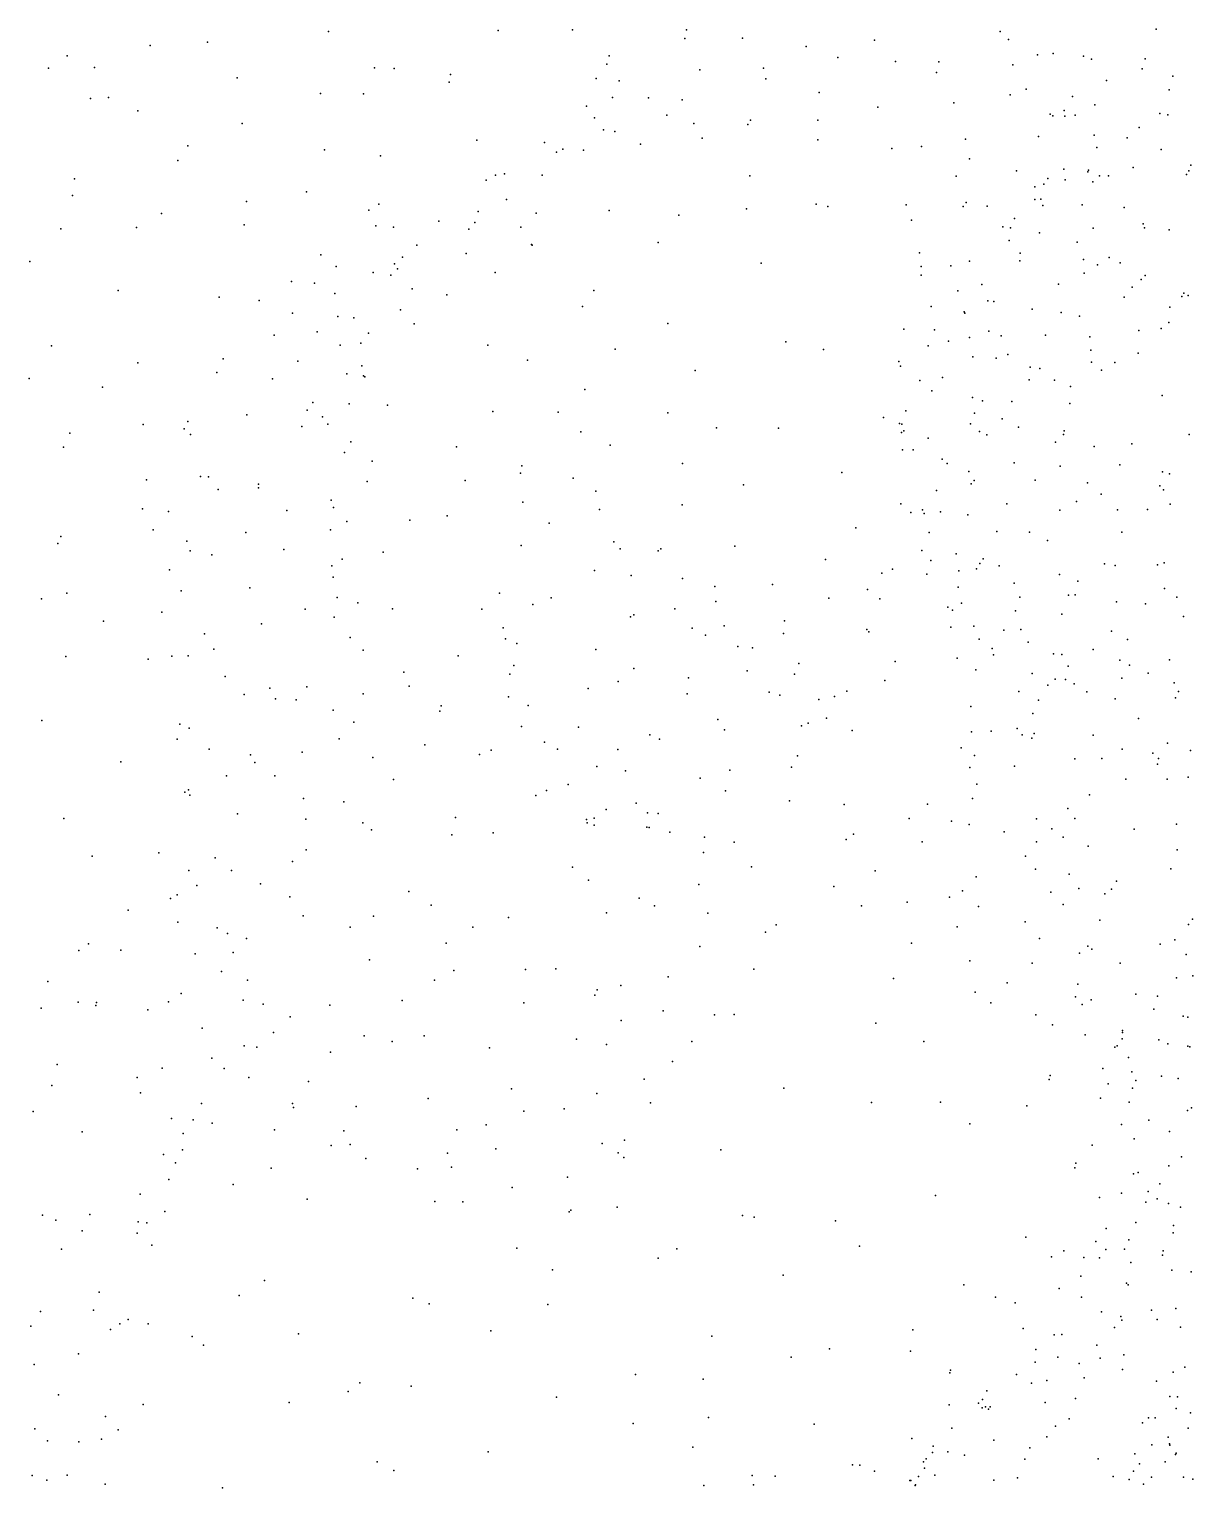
# Model space of a CAD drawing. Header units: metres. Extents: x -25 to 25, y -27.7 to 27.8.
# Drawn here: x -17.975 to -15.278, y 6.794 to 10.174 of the extents above; entities that cross this region are included whole.
import ezdxf

# ---------------------------------------------------------------- set-up
doc = ezdxf.new("R2010")
doc.units = ezdxf.units.M

msp = doc.modelspace()

# ---------------------------------------------------------------- linework, layer by layer
for p in [(-17.5617, 10.1441, -8.3105), (-17.2816, 10.1686, -8.5707), (-16.8885, 10.1714, -8.8692), (-16.7157, 10.1728, 1.0463), (-16.4558, 10.1521, -9.7914), (-16.4515, 10.1726, -8.9834), (-16.3219, 10.1531, 1.5419), (-16.0158, 10.1488, 1.666), (-15.7253, 10.1684, 1.6108), (-15.7055, 10.1505, -11.4051), (-15.3637, 10.1741, -11.9537), (-17.8868, 10.1125, -7.6414), (-17.6946, 10.136, -8.1333), (-16.6308, 10.1124, -9.0085), (-16.1744, 10.1343, 1.6387), (-16.101, 10.1088, -8.9469), (-15.6383, 10.115, 3.9272), (-15.6023, 10.1176, 5.7776), (-15.5316, 10.1119, -11.6637), (-17.9302, 10.0836, 2.2029), (-17.8238, 10.0856, -7.8772), (-17.1752, 10.0843, -8.692), (-17.1296, 10.0828, 1.1913), (-16.6362, 10.0928, -10.2513), (-16.4207, 10.0798, -11.09), (-16.2737, 10.0838, -9.5703), (-15.9676, 10.0993, -9.4248), (-15.867, 10.0987, -9.1612), (-15.6956, 10.0912, 5.977), (-15.513, 10.1048, 1.5474), (-15.3957, 10.0822, 12.8234), (-15.3889, 10.1056, 5.4717), (-17.4932, 10.061, 2.0174), (-17.0018, 10.0515, 1.0491), (-16.999, 10.0692, -8.836), (-16.6608, 10.0596, -10.6789), (-16.6075, 10.0542, -10.0016), (-16.268, 10.0587, -9.0529), (-15.8728, 10.0736, 1.6796), (-15.4783, 10.0551, 13.677), (-15.3249, 10.0654, -7.7915), (-17.8328, 10.0136, -8.0257), (-17.7913, 10.0156, 2.2176), (-17.2999, 10.025, 1.7323), (-17.2001, 10.0242, 1.4503), (-16.6231, 10.0156, 1.2545), (-16.5402, 10.0153, -9.7003), (-16.4616, 10.0107, 1.4869), (-16.1446, 10.0277, -9.4488), (-15.7017, 10.0222, 1.6553), (-15.665, 10.0348, 6.5929), (-15.5576, 10.0181, 4.38), (-15.3335, 10.0338, 4.7935), (-17.7236, 9.9846, -8.2595), (-16.6838, 9.9956, -9.1107), (-16.4971, 9.9751, -9.1991), (-16.0087, 9.9932, -9.1098), (-15.832, 10.0036, -11.3672), (-15.6094, 9.9774, 4.2181), (-15.6031, 9.9729, 3.8208), (-15.5769, 9.9859, 6.792), (-15.5751, 9.9726, 5.5013), (-15.5514, 9.975, 13.3073), (-15.5055, 9.9988, 13.0197), (-15.3551, 9.9783, 5.2739), (-15.3365, 9.9758, -8.1881), (-17.4819, 9.9554, -8.5303), (-16.6652, 9.9684, -10.1437), (-16.6438, 9.9411, -10.95), (-16.435, 9.9552, -9.3665), (-16.31, 9.9531, -9.2154), (-16.3039, 9.9636, 1.6305), (-16.1476, 9.9634, -11.3068), (-15.4032, 9.9464, -7.6865), (-16.9378, 9.9165, -8.9644), (-16.7807, 9.9111, -10.7965), (-16.6182, 9.9371, -9.8117), (-16.5581, 9.9076, -11.0928), (-16.4153, 9.9217, -11.1893), (-16.1473, 9.9175, 1.7348), (-15.8053, 9.9194, 6.1513), (-15.6364, 9.9254, 3.968), (-15.507, 9.9281, 1.6215), (-15.4309, 9.9222, -11.7912), (-17.6075, 9.9036, -8.4357), (-17.2904, 9.8944, -8.699), (-17.1613, 9.8805, -8.7883), (-16.7533, 9.8887, -9.5657), (-16.7386, 9.896, -10.3187), (-16.6909, 9.8939, -9.9514), (-15.9759, 9.8974, -11.3622), (-15.9076, 9.9025, 1.7638), (-15.7962, 9.8735, 5.8499), (-15.5009, 9.9002, -8.1417), (-15.3517, 9.8949, 7.0782), (-17.6306, 9.8697, 2.2032), (-16.8734, 9.8386, -10.9396), (-15.6874, 9.8458, 6.7316), (-15.5771, 9.8493, 6.8956), (-15.5216, 9.8432, 4.4899), (-15.5205, 9.847, 3.4889), (-15.4168, 9.8537, 12.8543), (-15.2876, 9.8458, -8.2695), (-15.2828, 9.8589, -7.5475), (-17.8703, 9.8275, -8.2186), (-16.9158, 9.8244, -9.2145), (-16.8948, 9.8357, -9.5167), (-16.7864, 9.8354, -9.738), (-16.3049, 9.8341, -11.2718), (-15.8268, 9.8334, 6.418), (-15.6445, 9.8086, 1.7385), (-15.6241, 9.8151, 3.6285), (-15.6144, 9.8277, -8.2696), (-15.5745, 9.8253, 4.3084), (-15.51, 9.82, 5.2545), (-15.4945, 9.8345, 13.041), (-15.474, 9.8343, 13.6746), (-15.2929, 9.8371, 3.3028), (-17.8748, 9.7889, 2.2994), (-17.4718, 9.775, -8.602), (-17.3326, 9.797, 1.9328), (-16.8691, 9.7791, -10.5052), (-15.804, 9.7726, 5.6911), (-15.6443, 9.7792, -7.8519), (-15.6309, 9.78, 5.349), (-17.6686, 9.7467, -8.4731), (-17.1877, 9.7546, 1.5094), (-17.1651, 9.7689, 1.3359), (-16.9345, 9.7519, -9.7265), (-16.8001, 9.7475, -10.2935), (-16.6312, 9.7539, 1.4276), (-16.4697, 9.7429, -11.2857), (-16.3127, 9.7578, 1.7717), (-16.1512, 9.7683, -11.3606), (-16.1244, 9.7634, 1.8656), (-15.9429, 9.7668, 1.8811), (-15.8106, 9.7635, 6.5754), (-15.7551, 9.7641, 1.8418), (-15.6261, 9.7651, 4.159), (-15.5353, 9.7673, -7.5625), (-15.4375, 9.7607, 7.078), (-17.9021, 9.7111, -8.3382), (-17.7262, 9.7148, 2.2775), (-17.4768, 9.7204, 2.1129), (-17.1718, 9.7183, -10.8754), (-17.1311, 9.7154, -10.7189), (-17.0258, 9.7289, -9.0165), (-16.9564, 9.7107, -11.2024), (-16.9421, 9.7262, 1.0681), (-16.8357, 9.7155, -9.9744), (-15.9308, 9.7313, -11.4278), (-15.7189, 9.7159, -11.4999), (-15.7013, 9.7137, 3.8876), (-15.6921, 9.7357, -7.6915), (-15.5093, 9.7128, 13.3816), (-15.3936, 9.7228, -8.4239), (-15.3903, 9.714, 4.9573), (-15.3336, 9.7089, 13.8334), (-17.0769, 9.6734, -9.6081), (-16.8108, 9.6752, 1.1923), (-16.8095, 9.6737, -11.303), (-16.5176, 9.6797, 1.6252), (-15.7039, 9.6843, -8.0218), (-15.6335, 9.702, 3.4532), (-15.5469, 9.6803, 4.4044), (-17.9734, 9.6358, -8.4802), (-17.299, 9.6511, -10.8198), (-17.1102, 9.6458, 1.1657), (-16.9621, 9.6544, -10.3971), (-15.9116, 9.6559, 6.3581), (-15.7958, 9.6367, 5.4859), (-15.6796, 9.637, 4.0846), (-15.6785, 9.6547, -7.5176), (-15.5317, 9.6405, 3.2907), (-15.4724, 9.6453, 4.6545), (-17.264, 9.6239, 1.7116), (-17.1781, 9.61, 1.3106), (-17.1367, 9.6041, -8.9555), (-17.1288, 9.6306, -9.4022), (-17.1216, 9.6187, -10.4925), (-16.8952, 9.6099, -10.0928), (-16.2787, 9.632, 1.8987), (-15.908, 9.6038, 5.7922), (-15.9077, 9.624, 1.9844), (-15.8392, 9.6259, 6.6637), (-15.5306, 9.6083, -8.4696), (-15.4997, 9.6279, 5.0504), (-15.447, 9.6323, -11.6986), (-15.3886, 9.6031, 3.1739), (-17.7688, 9.5684, -8.5361), (-17.367, 9.5896, 1.9575), (-17.314, 9.5851, -11.1955), (-17.0874, 9.572, -9.7875), (-16.6666, 9.5686, -11.435), (-15.8229, 9.568, -7.7706), (-15.7674, 9.582, 3.5799), (-15.5895, 9.5833, 7.0216), (-15.4187, 9.5763, 13.2109), (-15.398, 9.594, 13.5828), (-17.5348, 9.5528, -8.6349), (-17.4421, 9.545, -10.9436), (-17.2669, 9.5617, -8.7826), (-17.0072, 9.5584, 1.078), (-15.7534, 9.5445, -11.5399), (-15.7399, 9.5431, 2.0026), (-15.4379, 9.553, -7.4981), (-15.3037, 9.5543, 1.7427), (-15.2994, 9.5619, -8.3768), (-15.2893, 9.5565, 13.7427), (-17.3651, 9.5163, -10.6255), (-17.2601, 9.5079, -10.4813), (-17.2226, 9.5055, -9.4803), (-17.1145, 9.5235, -10.3613), (-16.6925, 9.5315, 1.5111), (-15.8847, 9.5313, 5.5678), (-15.8085, 9.5192, 6.7834), (-15.8068, 9.5159, 5.3685), (-15.651, 9.5255, 4.2222), (-15.5838, 9.5172, 4.3672), (-15.5412, 9.5087, -11.6274), (-15.3318, 9.5299, 13.0227), (-17.3078, 9.4729, 1.7316), (-17.1891, 9.4694, -11.4354), (-17.0832, 9.491, -9.934), (-16.495, 9.4919, 1.8171), (-15.9484, 9.4791, 6.406), (-15.8774, 9.4773, -7.5429), (-15.751, 9.4743, 3.9964), (-15.404, 9.4756, -11.7252), (-15.3519, 9.4806, 13.4201), (-15.3342, 9.4944, 3.0794), (-17.9235, 9.4401, -8.6696), (-17.4077, 9.4653, -11.2305), (-17.2542, 9.4417, 1.4456), (-17.2068, 9.4465, 1.2718), (-16.9124, 9.4414, -11.5662), (-16.6171, 9.4327, 1.6823), (-16.2213, 9.4497, -11.5055), (-16.134, 9.4319, 2.0736), (-15.8917, 9.4399, -11.5582), (-15.8448, 9.4513, 3.678), (-15.7963, 9.4596, -7.9938), (-15.7224, 9.4636, -8.2319), (-15.6201, 9.4648, 3.2401), (-15.5169, 9.4608, 4.5958), (-17.723, 9.4006, -8.6322), (-17.5258, 9.4099, -11.0625), (-17.3529, 9.4046, -8.7633), (-16.8202, 9.4071, 1.3151), (-15.9596, 9.404, 6.1236), (-15.7886, 9.4151, 3.4319), (-15.7344, 9.4118, 6.9118), (-15.7075, 9.4205, -7.405), (-15.5147, 9.4299, -8.4354), (-15.5135, 9.4026, 4.8821), (-15.4593, 9.4014, -7.4814), (-15.4049, 9.4236, 7.2365), (-17.9751, 9.3649, 2.1794), (-17.5399, 9.3788, -10.7668), (-17.2388, 9.3757, -9.2701), (-17.2042, 9.3935, -8.942), (-17.2003, 9.3704, -9.104), (-17.1972, 9.3684, -10.2947), (-16.4316, 9.3829, 1.9365), (-15.9557, 9.3934, 5.9399), (-15.8585, 9.3667, -7.779), (-15.6556, 9.391, 5.0909), (-15.6328, 9.3875, 2.0352), (-15.4899, 9.3841, 3.1252), (-17.8055, 9.3444, 2.1493), (-17.4114, 9.3634, 1.8462), (-16.6877, 9.3387, -11.716), (-15.9115, 9.3599, 6.6298), (-15.8832, 9.3363, 2.1224), (-15.6576, 9.3617, 4.2526), (-15.5988, 9.361, 7.0781), (-15.5622, 9.3463, 4.4417), (-17.3179, 9.3092, 1.514), (-17.2333, 9.3061, -9.7822), (-17.1451, 9.3024, -11.6035), (-15.789, 9.3208, -11.6963), (-15.7662, 9.313, -7.2965), (-15.6978, 9.3111, 3.2604), (-15.5637, 9.3062, -11.8103), (-15.3499, 9.3253, -7.5636), (-17.6076, 9.2648, 1.9808), (-17.4707, 9.2804, -10.527), (-17.3312, 9.291, -11.4863), (-17.2954, 9.2754, 1.3473), (-16.901, 9.2879, -11.7558), (-16.7494, 9.2865, 1.551), (-16.495, 9.2853, -11.8119), (-15.9953, 9.2738, -7.3922), (-15.9435, 9.2896, -11.6649), (-15.7844, 9.284, 5.2154), (-15.7202, 9.2708, 2.1103), (-17.8806, 9.2382, -8.8285), (-17.7111, 9.258, -8.7116), (-17.6159, 9.2476, -11.0554), (-17.6011, 9.2348, -10.7279), (-17.3429, 9.253, -10.3703), (-17.2827, 9.2589, -9.4788), (-16.6968, 9.2406, -11.9459), (-16.3825, 9.2503, -11.9143), (-16.2385, 9.2491, -11.8079), (-15.9585, 9.2599, 6.214), (-15.9539, 9.2393, 6.0581), (-15.9531, 9.2588, -7.2377), (-15.9484, 9.2435, 6.4027), (-15.794, 9.2592, 3.4024), (-15.7728, 9.2419, 3.9966), (-15.7556, 9.2337, -8.2122), (-15.6822, 9.2521, 6.9824), (-15.5779, 9.2347, 3.1505), (-15.5767, 9.2435, 4.9693), (-15.2869, 9.2345, 2.9992), (-17.8959, 9.2053, 2.0607), (-17.2296, 9.2177, -9.9335), (-16.9849, 9.206, 1.1908), (-16.6286, 9.2097, 1.7574), (-15.9514, 9.1989, 5.8233), (-15.9269, 9.1994, 5.511), (-15.892, 9.2261, -11.8048), (-15.5966, 9.2169, -7.4272), (-15.5072, 9.2072, 2.0366), (-15.4202, 9.2134, -11.9965), (-17.2442, 9.1932, -9.191), (-17.1802, 9.1728, 1.2143), (-16.8335, 9.1624, -5.0932), (-16.4611, 9.1676, -12.117), (-15.8595, 9.1779, 3.6973), (-15.8476, 9.1675, -7.7983), (-15.6922, 9.1693, -11.9594), (-15.4473, 9.1641, 7.2536), (-17.7034, 9.13, 1.9235), (-17.5778, 9.1377, 1.7927), (-17.5596, 9.1366, -8.7487), (-16.9644, 9.1284, -11.9667), (-16.8363, 9.1453, 1.374), (-16.7145, 9.1332, -12.1413), (-16.0917, 9.1467, -11.9983), (-15.7974, 9.1488, -8.0835), (-15.7854, 9.1279, 5.2046), (-15.6439, 9.1292, 4.2525), (-15.5856, 9.1611, 7.101), (-15.3485, 9.1481, -7.6009), (-15.3322, 9.1438, 1.9452), (-17.5371, 9.1069, -10.5486), (-17.4437, 9.1109, 1.5344), (-17.4436, 9.1196, -11.4594), (-17.1918, 9.1258, -9.0239), (-16.6621, 9.1037, -5.2037), (-16.3201, 9.1177, -12.156), (-15.8723, 9.1049, 6.6542), (-15.7919, 9.1207, -7.2754), (-15.5222, 9.1225, -8.3975), (-15.4911, 9.0967, 4.6739), (-15.3547, 9.1155, -12.1203), (-15.3462, 9.1062, 7.3551), (-17.7125, 9.0621, -8.803), (-17.2754, 9.0823, -9.7056), (-17.2697, 9.0657, -11.6906), (-16.8313, 9.0779, -4.94), (-16.6533, 9.0608, -5.0353), (-16.4621, 9.0719, -12.2521), (-15.9551, 9.0741, -7.4373), (-15.9046, 9.0603, 6.4121), (-15.7095, 9.0743, 4.1138), (-15.5484, 9.0793, 4.4245), (-15.4529, 9.0599, 2.0444), (-15.3834, 9.0606, -8.424), (-15.3309, 9.0735, 2.9996), (-17.6524, 9.0563, -10.8359), (-17.3781, 9.0588, -10.2925), (-17.2393, 9.0333, -9.2151), (-17.0931, 9.0363, -11.9513), (-17.0066, 9.0459, 1.1934), (-16.7702, 9.0293, -12.2529), (-15.9323, 9.0541, -12.0705), (-15.901, 9.0515, 5.4448), (-15.8635, 9.0557, 2.1521), (-15.7999, 9.0482, 3.8513), (-15.5866, 9.0596, 3.1785), (-17.9014, 8.9984, -8.9687), (-17.6876, 9.014, 1.7649), (-17.4733, 9.0078, -8.7743), (-17.277, 9.0135, -9.5378), (-16.0598, 9.0183, -12.1821), (-15.8894, 9.0077, 6.1919), (-15.7326, 9.0103, 3.4003), (-15.6567, 9.0086, 6.9621), (-15.4429, 9.0084, -12.2172), (-17.9088, 8.9819, 1.8443), (-17.6097, 8.9878, 1.6213), (-17.6024, 8.9654, -10.6604), (-17.3847, 8.9683, 1.2914), (-17.1544, 8.9619, -8.9865), (-16.8348, 8.9775, 1.3892), (-16.6203, 8.986, 1.7859), (-16.6053, 8.9694, -12.3483), (-16.5177, 8.9654, -5.0708), (-16.5116, 8.9695, -5.2881), (-16.3396, 8.9761, -12.327), (-15.9067, 8.9658, 5.5812), (-15.6155, 8.9887, 5.0382), (-17.5521, 8.9555, -11.3704), (-17.2739, 8.9303, -9.9508), (-17.2494, 8.946, -8.8615), (-16.13, 8.9447, -12.3003), (-15.8853, 8.9424, 5.9131), (-15.8269, 8.9581, -7.6995), (-15.7719, 8.936, 3.6428), (-15.7644, 8.9467, -8.2325), (-15.7273, 8.9301, -7.3743), (-15.4833, 8.9351, 3.1395), (-15.4586, 8.9312, 4.6117), (-15.3604, 8.9326, 2.0272), (-15.3447, 8.9377, 7.3337), (-17.6496, 8.9213, -11.1317), (-17.2708, 8.904, 1.1791), (-16.6647, 8.9192, -4.9524), (-16.58, 8.908, -5.5401), (-16.4613, 8.9007, -12.4137), (-15.9993, 8.9133, -6.8515), (-15.9748, 8.9227, 2.1534), (-15.8951, 8.9113, -12.2616), (-15.8205, 8.9188, 6.377), (-15.7799, 8.9234, 6.6013), (-15.5875, 8.9105, -7.4604), (-15.5451, 8.8946, 7.0813), (-17.888, 8.8671, 1.7083), (-17.6227, 8.8721, 1.5188), (-17.4639, 8.8795, -10.3798), (-16.8848, 8.867, -5.1), (-16.3863, 8.8822, -5.1108), (-16.2524, 8.8868, 2.0943), (-16.0324, 8.8759, -6.687), (-15.8223, 8.8813, 5.3598), (-15.6928, 8.8899, 6.8241), (-15.6793, 8.8579, 2.1258), (-15.5663, 8.8623, -12.3288), (-15.5512, 8.8634, 4.3034), (-15.3443, 8.8779, -12.3476), (-15.3156, 8.8578, -7.6211), (-17.9463, 8.8535, -9.0301), (-17.3354, 8.8298, -11.7571), (-17.2616, 8.8566, -9.582), (-17.2133, 8.845, -11.9843), (-17.1335, 8.8306, 1.1706), (-16.9264, 8.8301, -12.3327), (-16.808, 8.8404, -5.5421), (-16.7655, 8.8561, 1.54), (-16.4789, 8.8305, -5.6559), (-16.3836, 8.8478, -5.4987), (-16.1218, 8.8558, -7.0241), (-16.0037, 8.8539, -7.1849), (-15.8463, 8.8344, 5.7121), (-15.8353, 8.8275, 5.5366), (-15.8145, 8.844, -7.5859), (-15.6893, 8.8257, 3.9986), (-15.4553, 8.8467, 4.9338), (-15.3881, 8.8423, 4.7164), (-17.8026, 8.8018, -8.9452), (-17.6676, 8.8228, -8.863), (-17.4367, 8.7963, -11.608), (-17.268, 8.8114, -9.8304), (-16.5815, 8.8118, -12.4725), (-16.5736, 8.8165, 1.7956), (-16.3649, 8.7912, -12.4747), (-16.2248, 8.8027, -6.688), (-15.7858, 8.7902, -8.0334), (-15.5822, 8.8186, 6.9472), (-15.3002, 8.8132, -8.4785), (-17.5688, 8.773, -10.5852), (-17.2312, 8.7641, -8.7849), (-16.8766, 8.7866, 1.3086), (-16.8709, 8.7608, -5.382), (-16.439, 8.7857, -4.9996), (-16.4078, 8.7699, 1.9632), (-16.2269, 8.7732, -6.4435), (-16.034, 8.7827, -12.3812), (-16.0293, 8.7773, 2.1275), (-15.8392, 8.788, -12.3413), (-15.7734, 8.7603, 5.8567), (-15.7167, 8.7816, 3.5999), (-15.6771, 8.7825, 3.4299), (-15.4673, 8.7787, 2.0811), (-15.4295, 8.76, 4.5566), (-17.5474, 8.7374, 1.345), (-17.2015, 8.7351, -12.0961), (-16.845, 8.7505, -12.4385), (-16.6621, 8.7365, -5.7811), (-16.3326, 8.7431, -5.8632), (-16.2991, 8.7406, -5.6785), (-15.7435, 8.7389, 5.4382), (-15.7403, 8.7244, -7.3785), (-15.6602, 8.7533, 5.2606), (-15.6012, 8.7264, 4.1527), (-15.582, 8.7249, 3.2911), (-15.5096, 8.7363, -7.4888), (-17.8901, 8.7206, 1.5797), (-17.6994, 8.7139, 1.4681), (-17.6444, 8.7208, -11.0913), (-17.6068, 8.7215, -11.2694), (-16.9808, 8.7214, -9.0444), (-16.8519, 8.699, -5.0938), (-16.5742, 8.6928, -4.929), (-16.1913, 8.7038, -5.919), (-15.9681, 8.7084, -6.6723), (-15.8244, 8.7161, 2.1228), (-15.7817, 8.6897, -7.7572), (-15.5674, 8.698, 6.746), (-15.448, 8.7116, -12.4253), (-15.425, 8.7005, -8.5175), (-15.3328, 8.7124, 2.8279), (-17.521, 8.6737, -10.4733), (-17.1068, 8.6837, -12.2761), (-16.8616, 8.679, -5.2462), (-16.6101, 8.6626, -5.926), (-16.4469, 8.6705, -6.178), (-16.3115, 8.6872, -5.1021), (-16.2012, 8.6791, -5.4817), (-15.9921, 8.6648, -7.0822), (-15.6506, 8.6807, 5.9778), (-15.5977, 8.6674, 6.1299), (-15.5734, 8.6673, 6.3518), (-15.5531, 8.6571, 6.5823), (-15.4429, 8.6702, 2.9838), (-15.3821, 8.6817, 5.029), (-15.3215, 8.6594, -7.5683), (-17.4768, 8.6319, -11.5751), (-17.4174, 8.6471, -11.7258), (-17.404, 8.622, -10.154), (-17.3315, 8.6501, -9.9836), (-17.2013, 8.6334, -9.57), (-17.0948, 8.6517, 1.2068), (-16.8646, 8.6271, -8.9793), (-16.6799, 8.6458, -12.5519), (-16.4503, 8.6337, 1.8646), (-16.2603, 8.6378, 2.0088), (-16.2354, 8.6304, -6.665), (-16.1453, 8.6206, -6.0557), (-16.1089, 8.6277, -12.4871), (-16.0802, 8.6398, -6.2681), (-15.6818, 8.6395, 5.637), (-15.6144, 8.6535, -8.4782), (-15.5241, 8.6381, 5.2357), (-15.4581, 8.6222, 6.9566), (-15.3184, 8.6243, 2.0602), (-15.3119, 8.639, 7.2236), (-17.3566, 8.6197, 1.2404), (-17.2709, 8.5959, -9.8513), (-17.0232, 8.5938, -12.3892), (-17.0201, 8.6058, -9.2594), (-16.8189, 8.6067, 1.3557), (-15.793, 8.6047, -7.597), (-15.6489, 8.5881, -12.4518), (-15.6361, 8.6191, 5.4842), (-17.9455, 8.5718, -9.0418), (-17.626, 8.5634, -11.1618), (-17.6042, 8.5541, -8.8249), (-17.2224, 8.5684, -12.1638), (-16.834, 8.558, -5.5388), (-16.7022, 8.5564, -5.8166), (-16.3793, 8.5742, -12.5781), (-16.1851, 8.5593, -5.6619), (-16.1696, 8.5656, -5.8518), (-16.1276, 8.5776, -6.4931), (-15.6858, 8.5533, 2.0759), (-15.4043, 8.5767, 2.8004), (-17.632, 8.5285, -10.9449), (-17.2567, 8.5291, -8.7259), (-16.7806, 8.5219, -5.6875), (-16.537, 8.5386, -12.5922), (-16.5143, 8.5285, -4.9953), (-16.3636, 8.5501, -6.2811), (-16.0681, 8.549, 2.0513), (-15.7914, 8.5456, -8.1756), (-15.7461, 8.5471, -8.5236), (-15.6742, 8.5387, 3.6289), (-15.6513, 8.5311, 3.9187), (-15.6458, 8.5418, 3.4471), (-15.5091, 8.5383, 4.3225), (-15.3369, 8.5193, 6.219), (-17.5577, 8.5058, -10.5705), (-17.4625, 8.4921, 1.3342), (-17.3425, 8.4989, -11.9885), (-17.1785, 8.4858, 1.3256), (-17.0584, 8.5159, -9.4223), (-16.9319, 8.4932, -8.7675), (-16.9048, 8.5032, -12.5023), (-16.7506, 8.5057, -5.0484), (-16.611, 8.5048, -9.0165), (-16.1944, 8.4898, 1.9687), (-15.8157, 8.5086, -8.3515), (-15.7845, 8.4908, -7.7659), (-15.4423, 8.5057, 5.5556), (-15.3715, 8.496, 6.853), (-15.2837, 8.5023, 7.1033), (-17.7625, 8.4761, -8.9253), (-17.4524, 8.4745, -11.739), (-16.6598, 8.465, 1.5165), (-16.5929, 8.4552, -8.8461), (-16.3516, 8.4569, -5.3734), (-16.2087, 8.4638, -6.3557), (-15.7956, 8.4631, -7.5357), (-15.692, 8.4661, -7.3619), (-15.552, 8.4832, 3.1512), (-15.489, 8.4835, 2.0476), (-15.3605, 8.4706, -8.6341), (-15.3577, 8.4835, 6.6116), (-17.5178, 8.4433, -8.7572), (-17.4057, 8.4438, -10.1228), (-17.1309, 8.4353, -8.7145), (-16.7264, 8.4238, -12.5907), (-16.4204, 8.4384, -8.9702), (-15.7793, 8.424, -12.4922), (-15.434, 8.4361, 4.4305), (-15.3379, 8.4356, 2.0473), (-15.2892, 8.4405, 4.6431), (-17.6144, 8.4058, -11.1009), (-17.6058, 8.4115, -10.8465), (-17.6027, 8.3989, -11.2716), (-17.3394, 8.3914, -8.6806), (-16.8011, 8.3984, 1.4552), (-16.7759, 8.4097, -5.4044), (-16.3616, 8.4087, -12.6011), (-16.2129, 8.3859, -5.9401), (-15.7888, 8.3911, -7.912), (-15.5176, 8.3996, -7.3634), (-17.4922, 8.3559, -10.4151), (-17.2457, 8.3836, -12.2132), (-16.6377, 8.3656, -4.9414), (-16.5684, 8.3807, 1.6289), (-16.5424, 8.3583, -5.2656), (-16.5178, 8.3561, -9.1312), (-16.0865, 8.3773, 1.9833), (-15.8931, 8.3781, -8.5559), (-15.5678, 8.368, -12.5607), (-17.8951, 8.3447, -9.0345), (-17.3343, 8.3431, -9.9948), (-17.2022, 8.3344, -9.7645), (-17.1817, 8.3184, 1.475), (-16.9868, 8.3472, -9.5042), (-16.6834, 8.3423, -5.188), (-16.6823, 8.3346, -8.7553), (-16.6659, 8.3293, -5.6695), (-16.6656, 8.3454, -9.227), (-16.5437, 8.3246, -5.4966), (-16.5386, 8.3243, -12.6129), (-15.9356, 8.345, -12.507), (-15.838, 8.3386, -8.2822), (-15.797, 8.3306, -7.7479), (-15.6407, 8.3441, 3.8241), (-15.6049, 8.3205, 3.2736), (-15.5523, 8.3448, 3.0735), (-15.4147, 8.3198, 2.5693), (-15.316, 8.3313, -7.4283), (-16.9956, 8.307, 1.4993), (-16.8998, 8.3112, -12.5276), (-16.4903, 8.3131, -5.8857), (-16.4105, 8.3018, -5.6965), (-16.3411, 8.2901, -9.0706), (-16.0815, 8.2958, -12.533), (-16.0652, 8.3087, -8.6502), (-15.906, 8.2908, -8.7003), (-15.7158, 8.3139, -7.4014), (-15.6408, 8.2907, 3.4575), (-15.579, 8.3015, -8.7579), (-17.8288, 8.2574, 1.4644), (-17.6745, 8.2649, 1.4613), (-17.5443, 8.254, -10.6226), (-17.3329, 8.2725, -12.1334), (-16.4123, 8.266, -6.0368), (-15.6665, 8.2578, 2.0249), (-15.5212, 8.2806, 4.1863), (-15.315, 8.2723, 4.5504), (-17.6052, 8.2242, -11.7991), (-17.5059, 8.2246, -11.9695), (-17.3649, 8.2451, -8.6259), (-16.716, 8.2322, -9.3517), (-16.301, 8.233, -8.7194), (-16.015, 8.2238, 2.0021), (-15.6432, 8.2275, 3.6064), (-15.5649, 8.216, 3.9853), (-15.3296, 8.2284, -8.6836), (-17.5868, 8.1894, -10.989), (-17.4393, 8.1936, -10.2283), (-16.6792, 8.202, -12.5977), (-16.423, 8.192, -12.6011), (-16.1105, 8.1869, -8.9602), (-15.7809, 8.2097, -12.5192), (-15.5425, 8.1826, 2.951), (-15.4669, 8.181, 2.0258), (-15.4556, 8.1998, 4.3098), (-17.6479, 8.1597, -11.5209), (-17.6323, 8.1677, -11.3079), (-17.3708, 8.1631, -10.0601), (-17.0954, 8.1753, -12.41), (-16.5615, 8.1602, 1.778), (-15.9405, 8.1509, -8.8365), (-15.8423, 8.1625, -8.2466), (-15.8126, 8.1769, -7.9703), (-15.6073, 8.174, 3.3287), (-15.4827, 8.1701, -8.7147), (-17.7455, 8.132, -11.9458), (-17.34, 8.1195, 1.6309), (-17.1771, 8.1184, -8.562), (-17.0436, 8.144, -9.6561), (-16.8646, 8.1157, -8.6291), (-16.6372, 8.1264, -8.6775), (-16.526, 8.1424, -9.2319), (-16.4024, 8.1254, -9.1312), (-16.0464, 8.1427, -12.4925), (-15.7752, 8.1407, -8.7774), (-15.579, 8.1452, -12.5807), (-17.6305, 8.1046, -8.8392), (-17.5392, 8.0913, 1.6061), (-17.2312, 8.093, -9.8563), (-16.947, 8.0926, -12.4709), (-16.2688, 8.0812, -12.5312), (-16.2437, 8.098, 1.972), (-15.8247, 8.0939, -8.3976), (-15.6671, 8.1057, 2.05), (-15.494, 8.1094, 4.1537), (-15.2887, 8.0995, 2.0704), (-15.2796, 8.1115, -8.4294), (-17.8377, 8.0544, -9.1111), (-17.5155, 8.0782, -10.7105), (-17.4718, 8.0669, -10.358), (-17.0084, 8.0555, -8.567), (-16.4212, 8.0485, 1.9173), (-15.9303, 8.0559, 2.0692), (-15.6341, 8.0667, -8.6113), (-15.5217, 8.0493, 4.0061), (-15.3541, 8.0539, -12.6146), (-15.3202, 8.0639, 2.4295), (-17.8598, 8.0385, -12.0428), (-17.7626, 8.0394, -11.4819), (-17.5902, 8.0315, -11.1221), (-17.5023, 8.0343, -8.6724), (-17.1864, 8.0173, -12.3743), (-15.7954, 8.0148, -8.192), (-15.5414, 8.0324, 3.0118), (-15.5128, 8.0416, 2.8191), (-15.2936, 8.0295, -8.2931), (-17.5291, 7.9902, -10.9203), (-16.9911, 7.9929, -9.6183), (-16.8253, 7.9948, -9.4886), (-16.7543, 7.9961, -12.5246), (-16.2956, 7.9954, -9.0305), (-15.6507, 8.0096, -8.3677), (-15.4467, 8.0092, -7.3055), (-15.2785, 7.9801, 11.8709), (-17.9315, 7.9673, -11.6106), (-17.4689, 7.97, -12.3473), (-17.0361, 7.9703, 1.8147), (-16.6585, 7.9474, -8.5955), (-16.6039, 7.9579, -9.287), (-16.4941, 7.9778, -12.5336), (-15.9721, 7.9737, -12.4266), (-15.709, 7.9643, -12.5033), (-15.5449, 7.961, 3.7448), (-15.3164, 7.9753, -7.2271), (-17.8614, 7.9195, -11.4505), (-17.8204, 7.9111, -9.2448), (-17.8187, 7.9184, 1.614), (-17.6526, 7.9202, 1.6904), (-17.6229, 7.9395, -8.966), (-17.4792, 7.9237, -10.272), (-17.4332, 7.9143, 1.7816), (-17.2786, 7.9121, -9.8293), (-17.1109, 7.923, -8.5336), (-16.829, 7.9174, 1.9057), (-16.6642, 7.9357, 1.9343), (-15.783, 7.9425, 2.0998), (-15.7465, 7.9177, -7.7736), (-15.5505, 7.9315, 3.5802), (-15.5352, 7.9141, 3.2401), (-15.5139, 7.9248, -12.563), (-15.4104, 7.9378, -8.2028), (-15.3605, 7.933, 11.2903), (-17.9476, 7.9056, -12.2287), (-17.6999, 7.901, -11.2551), (-17.3704, 7.8852, -8.5832), (-16.6036, 7.8769, -4.504), (-16.5056, 7.8989, 1.9971), (-16.387, 7.8898, -8.6755), (-16.3413, 7.8904, 2.0563), (-15.6422, 7.8897, -8.0235), (-15.3685, 7.903, 11.7487), (-15.3011, 7.8867, 2.4964), (-15.2903, 7.8845, -8.0449), (-17.574, 7.8592, -12.4278), (-17.4089, 7.8486, -9.9484), (-16.0131, 7.8701, 2.1054), (-15.6035, 7.8669, -7.5317), (-15.5278, 7.8431, 3.4244), (-15.4415, 7.8532, -8.0638), (-15.4412, 7.8489, 11.4399), (-17.4769, 7.818, -10.113), (-17.4477, 7.8149, -8.7078), (-17.1987, 7.8408, 1.8879), (-17.1338, 7.8277, -12.4173), (-17.0598, 7.841, -9.5938), (-16.9081, 7.8135, -12.4193), (-16.707, 7.8331, -9.358), (-16.6374, 7.8213, -12.4396), (-16.4396, 7.8276, -12.4333), (-15.9021, 7.8279, -12.3837), (-15.4596, 7.8145, 11.6279), (-15.4535, 7.818, 2.0763), (-15.4419, 7.8339, 2.7926), (-15.3573, 7.8322, 4.1442), (-15.3363, 7.8226, 11.0436), (-15.2901, 7.8168, -12.5725), (-15.2853, 7.8157, 12.0313), (-17.5516, 7.789, -10.9075), (-17.2766, 7.8029, -9.7116), (-16.4843, 7.782, -9.0899), (-15.4274, 7.7909, 3.9469), (-17.9103, 7.7747, 1.6611), (-17.7251, 7.7446, -12.4856), (-17.667, 7.7659, -9.4535), (-17.5234, 7.7654, -9.3163), (-17.4658, 7.7444, -9.6378), (-15.609, 7.7495, -12.4476), (-15.4872, 7.7652, 3.2046), (-15.4195, 7.7575, 11.1583), (-15.3513, 7.7478, 2.691), (-15.3128, 7.7426, 10.9134), (-17.9223, 7.7263, -12.4133), (-17.717, 7.7091, -11.106), (-17.3279, 7.7354, -9.4227), (-16.8571, 7.7186, 2.0399), (-16.55, 7.7409, -8.7052), (-16.2265, 7.7199, 2.1171), (-15.6114, 7.7397, -7.8726), (-15.4746, 7.7297, 3.6519), (-15.4186, 7.7199, -7.903), (-15.4102, 7.7375, 11.8492), (-17.5759, 7.6841, -10.7695), (-17.3648, 7.6844, -12.5126), (-17.3623, 7.675, -8.9634), (-17.2172, 7.6772, -8.6577), (-17.0505, 7.6957, -9.4536), (-16.6593, 7.7073, 2.0795), (-16.5354, 7.6856, -8.9156), (-16.023, 7.6868, -12.2737), (-15.8634, 7.6877, 2.1274), (-15.663, 7.6787, 2.1204), (-15.4922, 7.6968, 11.4102), (-15.4263, 7.6876, 3.0109), (-15.2818, 7.6739, -7.7985), (-17.9657, 7.6655, -9.5791), (-17.6456, 7.6496, -9.8241), (-17.5947, 7.6463, -10.3588), (-16.8285, 7.6664, -4.517), (-16.7353, 7.6721, -8.6825), (-15.3804, 7.6456, -7.1755), (-15.2905, 7.6683, 2.5715), (-17.852, 7.619, -12.5061), (-17.6181, 7.6151, 1.8978), (-17.5513, 7.6387, -12.5533), (-17.4069, 7.6234, 1.9561), (-17.2462, 7.6207, 2.0085), (-16.9843, 7.6236, -12.4147), (-16.9158, 7.6345, -9.3916), (-15.7953, 7.6371, -12.2734), (-15.4441, 7.6356, 3.3222), (-15.3324, 7.6197, 3.9175), (-17.6199, 7.5769, -10.5583), (-17.2751, 7.5871, -8.8293), (-17.2311, 7.5891, -9.0233), (-16.894, 7.5794, -8.7248), (-16.6473, 7.5916, -8.8195), (-16.5953, 7.599, -9.0595), (-16.3725, 7.5771, -12.252), (-15.5116, 7.5878, 11.6141), (-15.4147, 7.6027, -12.4155), (-17.6636, 7.5662, -10.0029), (-17.6363, 7.5469, -10.1966), (-17.1948, 7.557, -12.5019), (-17.0055, 7.5694, -9.2501), (-16.6104, 7.5697, -4.4947), (-16.5972, 7.5591, -12.2957), (-15.5494, 7.5461, -12.344), (-15.334, 7.5395, 2.868), (-15.3044, 7.5609, 12.0628), (-17.6515, 7.508, -10.7711), (-17.4144, 7.5342, -12.5705), (-17.0752, 7.5329, -9.0192), (-16.9964, 7.5368, -8.8805), (-16.7276, 7.5139, -9.0192), (-15.5517, 7.5349, 2.1236), (-15.416, 7.5214, 3.449), (-15.4053, 7.5241, -7.3048), (-17.7178, 7.4745, -12.5841), (-17.502, 7.4965, 1.9685), (-16.8555, 7.4893, -9.1301), (-15.8745, 7.471, -12.1979), (-15.4441, 7.4767, -7.6241), (-15.3819, 7.4801, 2.1559), (-15.3552, 7.4985, -6.6686), (-17.3309, 7.4624, 2.0296), (-17.0351, 7.4573, 2.0971), (-16.9699, 7.4566, -12.4079), (-16.72, 7.4371, -4.5007), (-16.6128, 7.4439, 2.1504), (-15.4944, 7.4661, 11.2602), (-15.3876, 7.4558, 3.2622), (-15.3609, 7.4633, 3.6709), (-15.3349, 7.4527, -12.3735), (-15.3074, 7.4438, 2.3804), (-17.9442, 7.4254, -11.2346), (-17.9131, 7.4137, -9.8923), (-17.8345, 7.4272, -11.0675), (-17.7223, 7.4098, -10.0769), (-17.7027, 7.4076, 1.9161), (-17.6611, 7.4338, -10.3829), (-16.7239, 7.4331, -12.3003), (-16.3224, 7.4249, -12.2077), (-16.2948, 7.4206, 2.1485), (-16.1067, 7.412, 2.1395), (-15.4103, 7.4082, -6.4319), (-17.8522, 7.389, -12.5509), (-17.7251, 7.3836, -10.8524), (-15.6657, 7.3742, -12.2197), (-15.4796, 7.3946, -6.622), (-15.3238, 7.3843, 10.8084), (-15.3229, 7.4016, 2.5563), (-17.9005, 7.3465, 1.847), (-17.6911, 7.3557, -10.2478), (-16.8453, 7.3491, -4.4802), (-16.474, 7.3474, 2.1611), (-16.051, 7.3533, -12.1972), (-15.5773, 7.343, -6.2628), (-15.5029, 7.3648, 11.4905), (-15.4801, 7.3463, -6.7712), (-15.4365, 7.3466, -7.1417), (-15.4265, 7.3683, -6.961), (-15.3472, 7.3432, 2.7582), (-16.5172, 7.3261, -12.229), (-15.6062, 7.3287, -6.4612), (-15.5307, 7.3274, -12.2913), (-15.4945, 7.3265, 11.3308), (-15.4218, 7.3156, 11.0202), (-15.349, 7.3325, 2.9206), (-17.4295, 7.2743, -12.5621), (-16.7624, 7.2989, 2.1465), (-16.2278, 7.2868, -12.2232), (-15.5378, 7.2842, 2.213), (-15.3272, 7.2981, 3.7528), (-15.2822, 7.2938, 11.9897), (-17.8128, 7.2471, -10.0848), (-17.4886, 7.2396, 1.992), (-15.8092, 7.2641, -12.2847), (-15.7356, 7.2354, -6.2783), (-15.5885, 7.2556, -6.6634), (-15.5363, 7.2353, -7.2631), (-15.4324, 7.2676, 3.5099), (-15.4281, 7.2639, 2.4879), (-17.9492, 7.2025, -11.2373), (-17.826, 7.2053, 1.8756), (-17.0863, 7.2331, -12.4317), (-17.0482, 7.2203, 2.1028), (-16.7731, 7.2182, -12.3143), (-15.6902, 7.222, -6.108), (-15.4903, 7.2014, -5.928), (-15.3746, 7.2056, -12.3997), (-15.3181, 7.2092, -5.8945), (-17.9709, 7.1683, -9.9959), (-17.7648, 7.1734, -12.5324), (-17.7454, 7.1839, -10.2271), (-17.6993, 7.1735, -10.4251), (-15.445, 7.1907, 3.6729), (-15.443, 7.1818, 2.79), (-15.3608, 7.1835, 10.9131), (-17.787, 7.1605, -10.8528), (-17.5974, 7.1441, 1.9348), (-17.3509, 7.1504, 2.0223), (-16.905, 7.1571, 2.1236), (-16.393, 7.1452, -12.261), (-15.9276, 7.1594, 2.1309), (-15.6714, 7.163, 2.1537), (-15.5999, 7.1482, -6.8682), (-15.5824, 7.1493, -7.0836), (-15.4603, 7.1654, 3.18), (-15.307, 7.1658, 11.8504), (-17.8609, 7.1039, -11.0434), (-17.5715, 7.1246, -12.5284), (-16.1202, 7.116, 2.1447), (-15.9327, 7.1102, -12.3885), (-15.6425, 7.1144, -7.2864), (-15.5011, 7.1244, 2.5993), (-15.4386, 7.1021, 11.2663), (-17.9638, 7.0798, -12.3606), (-16.2095, 7.0965, -12.3203), (-15.8404, 7.0662, -6.057), (-15.6435, 7.0849, -7.4859), (-15.5911, 7.0965, 3.6135), (-15.5416, 7.0816, 2.3516), (-15.4936, 7.0942, -12.4905), (-15.4415, 7.0679, 3.9547), (-15.2973, 7.0735, -5.6894), (-17.2087, 7.0367, -12.4029), (-16.5703, 7.0565, 2.1494), (-16.4134, 7.0457, 2.1558), (-15.8418, 7.0603, -6.3496), (-15.687, 7.0564, -6.9667), (-15.6522, 7.0363, -5.8685), (-15.6165, 7.0426, 3.2344), (-15.5303, 7.0482, 2.9493), (-15.3627, 7.041, -7.3763), (-15.3237, 7.0613, 19.0611), (-17.907, 7.009, -10.1598), (-17.2358, 7.0169, 1.9978), (-17.09, 7.0295, 2.048), (-16.7533, 7.0038, -12.3005), (-15.7658, 6.9985, -7.2388), (-15.756, 7.0187, -6.7336), (-15.5506, 7.0009, 2.7188), (-15.3316, 7.005, 19.2211), (-15.3137, 7.0046, 18.8444), (-17.711, 6.987, -12.4273), (-17.3728, 6.9913, -12.4206), (-15.843, 6.9862, -6.5052), (-15.775, 6.9897, -12.542), (-15.7665, 6.9788, -7.4027), (-15.7586, 6.981, -7.086), (-15.752, 6.9762, 3.7295), (-15.7478, 6.9814, 3.4555), (-15.621, 6.9916, -12.5719), (-15.3174, 6.9775, -12.6056), (-15.2838, 6.9677, 19.3562), (-17.9623, 6.9301, -12.2201), (-17.7979, 6.9591, -10.7629), (-16.5752, 6.9429, -12.3057), (-16.4005, 6.9566, -12.344), (-16.1562, 6.9413, -12.4213), (-15.8371, 6.9316, -5.91), (-15.5966, 6.9366, 2.5812), (-15.5654, 6.9533, -7.526), (-15.3953, 6.9439, 4.1841), (-15.3815, 6.9556, 19.046), (-15.3658, 6.956, 19.1516), (-15.2895, 6.9322, 11.62), (-17.9324, 6.9022, -11.3559), (-17.8603, 6.9, -10.373), (-17.8072, 6.9064, -10.5379), (-17.7691, 6.9281, 1.8294), (-15.9296, 6.9077, -6.3508), (-15.7395, 6.9041, 2.1535), (-15.6166, 6.912, -5.7526), (-15.3357, 6.9107, 10.9752), (-16.9115, 6.8773, 2.028), (-16.4372, 6.8878, 2.1489), (-15.8815, 6.8753, 3.7473), (-15.8799, 6.8898, -7.1899), (-15.846, 6.8769, 3.0774), (-15.8077, 6.8692, 3.988), (-15.6565, 6.8866, 4.1296), (-15.4127, 6.8727, -12.6756), (-15.3734, 6.8936, 18.8899), (-15.3329, 6.8953, 11.4408), (-15.3316, 6.8928, 4.4237), (-15.3189, 6.871, 18.7677), (-15.3173, 6.8743, -5.572), (-17.1685, 6.8535, 1.9248), (-17.1304, 6.8336, -12.273), (-16.0672, 6.8472, 2.7567), (-16.0505, 6.8462, 2.9478), (-16.0161, 6.8323, 2.1549), (-15.9026, 6.8536, 3.3742), (-15.9002, 6.8393, -7.4874), (-15.8961, 6.8608, 2.8752), (-15.6675, 6.8597, -12.6444), (-15.4976, 6.8607, 4.342), (-15.4163, 6.832, 4.612), (-15.4023, 6.8489, 18.9625), (-15.3428, 6.8541, 19.33), (-17.9682, 6.8222, -11.8995), (-17.9338, 6.8113, -11.5087), (-17.8871, 6.823, -11.154), (-17.7987, 6.8021, -12.1518), (-16.4117, 6.7987, 2.8768), (-16.2994, 6.8223, 2.718), (-16.2963, 6.8002, -12.411), (-16.246, 6.8204, 2.9986), (-15.9341, 6.8109, 3.8935), (-15.9323, 6.8107, -12.5765), (-15.9217, 6.7987, -6.8543), (-15.9215, 6.8004, -5.8034), (-15.9144, 6.8202, -7.0275), (-15.8763, 6.8231, 2.6593), (-15.74, 6.8111, -5.7437), (-15.6851, 6.8164, 2.3981), (-15.463, 6.8199, -7.4702), (-15.4258, 6.8129, 19.0601), (-15.3926, 6.8024, 19.2679), (-15.3741, 6.818, 18.8256), (-15.3001, 6.8184, 19.412), (-15.2788, 6.8139, 18.6679), (-17.5268, 6.7936, -12.2612)]:
    msp.add_point(p)

doc.saveas('drawing.dxf')
